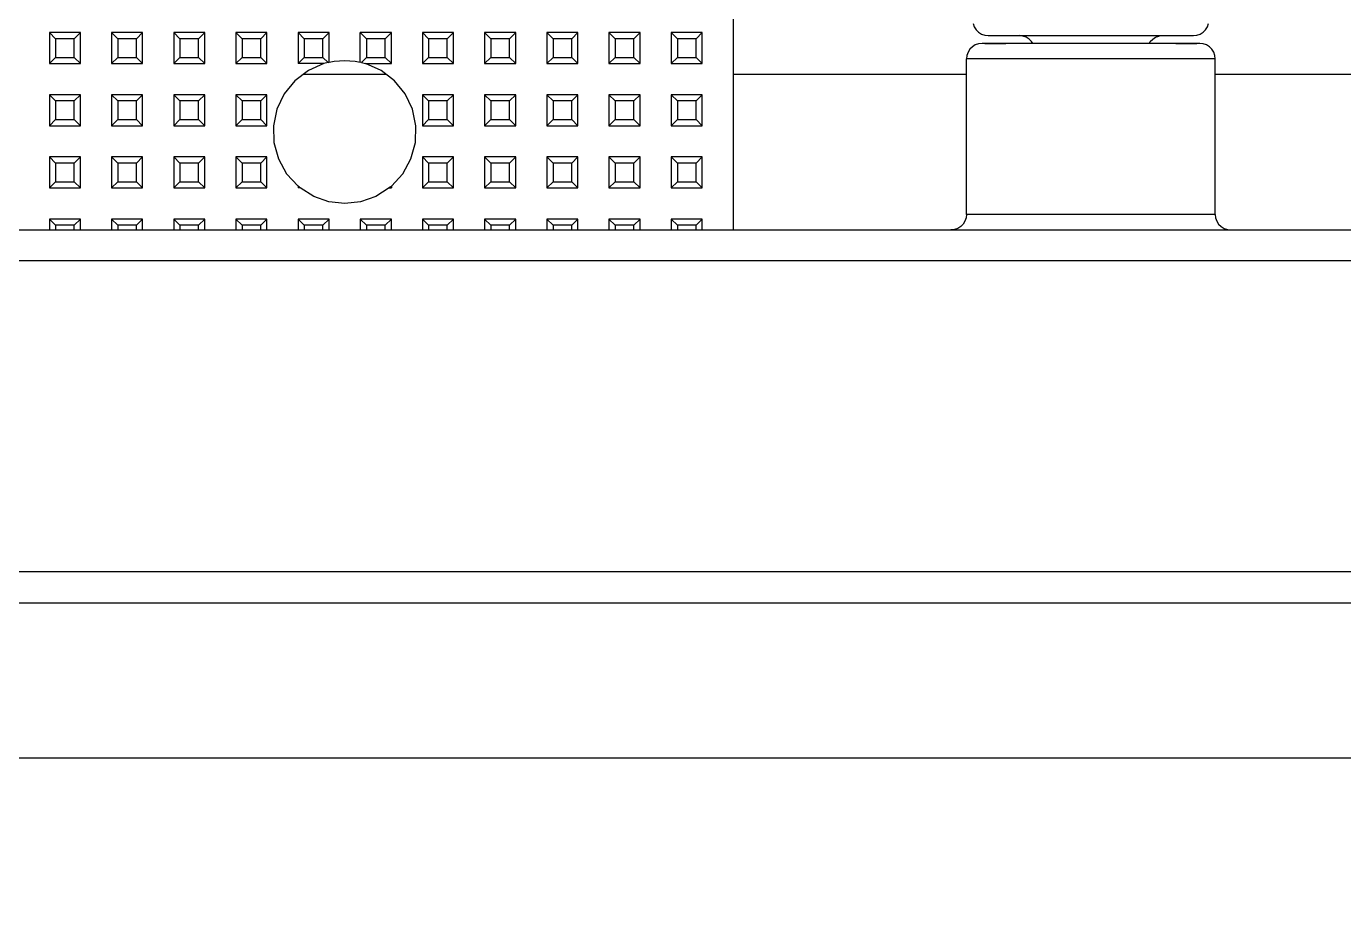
# Model space of a CAD drawing. Header units: millimetres. Extents: x 0 to 149, y 0 to 235.
# Drawn here: x 64.26 to 106.63, y 160.65 to 189.2 of the extents above; entities that cross this region are included whole.
import ezdxf

# ---------------------------------------------------------------- set-up
doc = ezdxf.new("R2010")
doc.units = ezdxf.units.MM

# ---------------------------------------------------------------- blocks, each defined once
blk = doc.blocks.new('CHINT_eff9f46a43ee547783ba41a7551f6a23_FACE_0')
at = {"color": 7, "linetype": 'CONTINUOUS', "true_color": 0x40d9ff}
for p, q in [((65.2, 188.8), (65, 189)), ((66, 189), (65, 189)), ((65, 189), (65, 188)), ((65.8, 188.8), (66, 189)), ((66, 188), (66, 189)), ((67.2, 188.8), (67, 189)), ((68, 189), (67, 189)), ((67, 189), (67, 188)), ((67.8, 188.8), (68, 189)), ((68, 188), (68, 189)), ((69.2, 188.8), (69, 189)), ((70, 189), (69, 189)), ((69, 189), (69, 188)), ((69.8, 188.8), (70, 189)), ((70, 188), (70, 189)), ((71.2, 188.8), (71, 189)), ((72, 189), (71, 189)), ((71, 189), (71, 188)), ((71.8, 188.8), (72, 189)), ((72, 188), (72, 189)), ((73.2, 188.8), (73, 189)), ((73, 189), (73, 188)), ((74, 189), (73, 189)), ((73.8, 188.8), (74, 189)), ((75.2, 188.8), (75, 189)), ((76, 189), (75, 189)), ((75.8, 188.8), (76, 189)), ((76, 188), (76, 189)), ((77.2, 188.8), (77, 189)), ((78, 189), (77, 189)), ((77, 189), (77, 188)), ((77.8, 188.8), (78, 189)), ((78, 188), (78, 189)), ((79.2, 188.8), (79, 189)), ((80, 189), (79, 189)), ((79, 189), (79, 188)), ((79.8, 188.8), (80, 189)), ((80, 188), (80, 189)), ((81.2, 188.8), (81, 189)), ((82, 189), (81, 189)), ((81, 189), (81, 188)), ((81.8, 188.8), (82, 189)), ((82, 188), (82, 189)), ((83.2, 188.8), (83, 189)), ((84, 189), (83, 189)), ((83, 189), (83, 188)), ((83.8, 188.8), (84, 189)), ((84, 188), (84, 189)), ((85.2, 188.8), (85, 189)), ((86, 189), (85, 189)), ((85, 189), (85, 188)), ((85.8, 188.8), (86, 189)), ((86, 188), (86, 189)), ((65.8, 188.8), (65.2, 188.8)), ((65.2, 188.8), (65.2, 188.2)), ((65.8, 188.2), (65.8, 188.8)), ((67.8, 188.8), (67.2, 188.8)), ((67.2, 188.8), (67.2, 188.2)), ((67.8, 188.2), (67.8, 188.8)), ((69.8, 188.8), (69.2, 188.8)), ((69.2, 188.8), (69.2, 188.2)), ((69.8, 188.2), (69.8, 188.8)), ((71.8, 188.8), (71.2, 188.8)), ((71.2, 188.8), (71.2, 188.2)), ((71.8, 188.2), (71.8, 188.8)), ((73.8, 188.8), (73.2, 188.8)), ((73.2, 188.8), (73.2, 188.2)), ((73.8, 188.2), (73.8, 188.8)), ((75.8, 188.8), (75.2, 188.8)), ((75.2, 188.8), (75.2, 188.2)), ((75.8, 188.2), (75.8, 188.8)), ((77.8, 188.8), (77.2, 188.8)), ((77.2, 188.8), (77.2, 188.2)), ((77.8, 188.2), (77.8, 188.8)), ((79.8, 188.8), (79.2, 188.8)), ((79.2, 188.8), (79.2, 188.2)), ((79.8, 188.2), (79.8, 188.8)), ((81.8, 188.8), (81.2, 188.8)), ((81.2, 188.8), (81.2, 188.2)), ((81.8, 188.2), (81.8, 188.8)), ((83.8, 188.8), (83.2, 188.8)), ((83.2, 188.8), (83.2, 188.2)), ((83.8, 188.2), (83.8, 188.8)), ((85.8, 188.8), (85.2, 188.8)), ((85.2, 188.8), (85.2, 188.2)), ((85.8, 188.2), (85.8, 188.8)), ((95.088, 188.65), (95.764, 188.65)), ((101.236, 188.65), (101.912, 188.65)), ((65.2, 188.2), (65, 188)), ((65.2, 188.2), (65.8, 188.2)), ((65.8, 188.2), (66, 188)), ((67.2, 188.2), (67, 188)), ((67.2, 188.2), (67.8, 188.2)), ((67.8, 188.2), (68, 188)), ((69.2, 188.2), (69, 188)), ((69.2, 188.2), (69.8, 188.2)), ((69.8, 188.2), (70, 188)), ((71.2, 188.2), (71, 188)), ((71.2, 188.2), (71.8, 188.2)), ((71.8, 188.2), (72, 188)), ((73.2, 188.2), (73, 188)), ((73.2, 188.2), (73.8, 188.2)), ((73.8, 188.2), (73.963, 188.037)), ((75.2, 188.2), (75.037, 188.037)), ((75.2, 188.2), (75.8, 188.2)), ((75.8, 188.2), (76, 188)), ((77.2, 188.2), (77, 188)), ((77.2, 188.2), (77.8, 188.2)), ((77.8, 188.2), (78, 188)), ((79.2, 188.2), (79, 188)), ((79.2, 188.2), (79.8, 188.2)), ((79.8, 188.2), (80, 188)), ((81.2, 188.2), (81, 188)), ((81.2, 188.2), (81.8, 188.2)), ((81.8, 188.2), (82, 188)), ((83.2, 188.2), (83, 188)), ((83.2, 188.2), (83.8, 188.2)), ((83.8, 188.2), (84, 188)), ((85.2, 188.2), (85, 188)), ((85.2, 188.2), (85.8, 188.2)), ((85.8, 188.2), (86, 188)), ((94.5, 183.15), (94.5, 188.15)), ((102.5, 183.15), (102.5, 188.15)), ((65, 188), (66, 188)), ((67, 188), (68, 188)), ((69, 188), (70, 188)), ((71, 188), (72, 188)), ((77, 188), (78, 188)), ((79, 188), (80, 188)), ((81, 188), (82, 188)), ((83, 188), (84, 188)), ((85, 188), (86, 188)), ((75.84, 187.65), (73.16, 187.65)), ((94.5, 187.65), (87, 187.65)), ((110, 187.65), (102.5, 187.65)), ((65.2, 186.8), (65, 187)), ((66, 187), (65, 187)), ((65, 187), (65, 186)), ((65.8, 186.8), (66, 187)), ((66, 186), (66, 187)), ((67.2, 186.8), (67, 187)), ((68, 187), (67, 187)), ((67, 187), (67, 186)), ((67.8, 186.8), (68, 187)), ((68, 186), (68, 187)), ((69.2, 186.8), (69, 187)), ((70, 187), (69, 187)), ((69, 187), (69, 186)), ((69.8, 186.8), (70, 187)), ((70, 186), (70, 187)), ((71.2, 186.8), (71, 187)), ((72, 187), (71, 187)), ((71, 187), (71, 186)), ((71.8, 186.8), (72, 187)), ((72, 186), (72, 187)), ((77.2, 186.8), (77, 187)), ((78, 187), (77, 187)), ((77, 187), (77, 186)), ((77.8, 186.8), (78, 187)), ((78, 186), (78, 187)), ((79.2, 186.8), (79, 187)), ((80, 187), (79, 187)), ((79, 187), (79, 186)), ((79.8, 186.8), (80, 187)), ((80, 186), (80, 187)), ((81.2, 186.8), (81, 187)), ((82, 187), (81, 187)), ((81, 187), (81, 186)), ((81.8, 186.8), (82, 187)), ((82, 186), (82, 187)), ((83.2, 186.8), (83, 187)), ((84, 187), (83, 187)), ((83, 187), (83, 186)), ((83.8, 186.8), (84, 187)), ((84, 186), (84, 187)), ((85.2, 186.8), (85, 187)), ((86, 187), (85, 187)), ((85, 187), (85, 186)), ((85.8, 186.8), (86, 187)), ((86, 186), (86, 187)), ((65.8, 186.8), (65.2, 186.8)), ((65.2, 186.8), (65.2, 186.2)), ((65.8, 186.2), (65.8, 186.8)), ((67.8, 186.8), (67.2, 186.8)), ((67.2, 186.8), (67.2, 186.2)), ((67.8, 186.2), (67.8, 186.8)), ((69.8, 186.8), (69.2, 186.8)), ((69.2, 186.8), (69.2, 186.2)), ((69.8, 186.2), (69.8, 186.8)), ((71.8, 186.8), (71.2, 186.8)), ((71.2, 186.8), (71.2, 186.2)), ((71.8, 186.2), (71.8, 186.8)), ((77.8, 186.8), (77.2, 186.8)), ((77.2, 186.8), (77.2, 186.2)), ((77.8, 186.2), (77.8, 186.8)), ((79.8, 186.8), (79.2, 186.8)), ((79.2, 186.8), (79.2, 186.2)), ((79.8, 186.2), (79.8, 186.8)), ((81.8, 186.8), (81.2, 186.8)), ((81.2, 186.8), (81.2, 186.2)), ((81.8, 186.2), (81.8, 186.8)), ((83.8, 186.8), (83.2, 186.8)), ((83.2, 186.8), (83.2, 186.2)), ((83.8, 186.2), (83.8, 186.8)), ((85.8, 186.8), (85.2, 186.8)), ((85.2, 186.8), (85.2, 186.2)), ((85.8, 186.2), (85.8, 186.8)), ((65.2, 186.2), (65, 186)), ((65.2, 186.2), (65.8, 186.2)), ((65.8, 186.2), (66, 186)), ((67.2, 186.2), (67, 186)), ((67.2, 186.2), (67.8, 186.2)), ((67.8, 186.2), (68, 186)), ((69.2, 186.2), (69, 186)), ((69.2, 186.2), (69.8, 186.2)), ((69.8, 186.2), (70, 186)), ((71.2, 186.2), (71, 186)), ((71.2, 186.2), (71.8, 186.2)), ((71.8, 186.2), (72, 186)), ((77.2, 186.2), (77, 186)), ((77.2, 186.2), (77.8, 186.2)), ((77.8, 186.2), (78, 186)), ((79.2, 186.2), (79, 186)), ((79.2, 186.2), (79.8, 186.2)), ((79.8, 186.2), (80, 186)), ((81.2, 186.2), (81, 186)), ((81.2, 186.2), (81.8, 186.2)), ((81.8, 186.2), (82, 186)), ((83.2, 186.2), (83, 186)), ((83.2, 186.2), (83.8, 186.2)), ((83.8, 186.2), (84, 186)), ((85.2, 186.2), (85, 186)), ((85.2, 186.2), (85.8, 186.2)), ((85.8, 186.2), (86, 186)), ((65, 186), (66, 186)), ((67, 186), (68, 186)), ((69, 186), (70, 186)), ((71, 186), (72, 186)), ((77, 186), (78, 186)), ((79, 186), (80, 186)), ((81, 186), (82, 186)), ((83, 186), (84, 186)), ((85, 186), (86, 186)), ((65.2, 184.8), (65, 185)), ((66, 185), (65, 185)), ((65, 185), (65, 184)), ((65.8, 184.8), (65.2, 184.8)), ((65.2, 184.8), (65.2, 184.2)), ((65.8, 184.8), (66, 185)), ((65.8, 184.2), (65.8, 184.8)), ((66, 184), (66, 185)), ((67.2, 184.8), (67, 185)), ((68, 185), (67, 185)), ((67, 185), (67, 184)), ((67.8, 184.8), (67.2, 184.8)), ((67.2, 184.8), (67.2, 184.2)), ((67.8, 184.8), (68, 185)), ((67.8, 184.2), (67.8, 184.8)), ((68, 184), (68, 185)), ((69.2, 184.8), (69, 185)), ((70, 185), (69, 185)), ((69, 185), (69, 184)), ((69.8, 184.8), (69.2, 184.8)), ((69.2, 184.8), (69.2, 184.2)), ((69.8, 184.8), (70, 185)), ((69.8, 184.2), (69.8, 184.8)), ((70, 184), (70, 185)), ((71.2, 184.8), (71, 185)), ((72, 185), (71, 185)), ((71, 185), (71, 184)), ((71.8, 184.8), (71.2, 184.8)), ((71.2, 184.8), (71.2, 184.2)), ((71.8, 184.8), (72, 185)), ((71.8, 184.2), (71.8, 184.8)), ((72, 184), (72, 185)), ((77.2, 184.8), (77, 185)), ((78, 185), (77, 185)), ((77, 185), (77, 184)), ((77.8, 184.8), (77.2, 184.8)), ((77.2, 184.8), (77.2, 184.2)), ((77.8, 184.8), (78, 185)), ((77.8, 184.2), (77.8, 184.8)), ((78, 184), (78, 185)), ((79.2, 184.8), (79, 185)), ((80, 185), (79, 185)), ((79, 185), (79, 184)), ((79.8, 184.8), (79.2, 184.8)), ((79.2, 184.8), (79.2, 184.2)), ((79.8, 184.8), (80, 185)), ((79.8, 184.2), (79.8, 184.8)), ((80, 184), (80, 185)), ((81.2, 184.8), (81, 185)), ((82, 185), (81, 185)), ((81, 185), (81, 184)), ((81.8, 184.8), (81.2, 184.8)), ((81.2, 184.8), (81.2, 184.2)), ((81.8, 184.8), (82, 185)), ((81.8, 184.2), (81.8, 184.8)), ((82, 184), (82, 185)), ((83.2, 184.8), (83, 185)), ((84, 185), (83, 185)), ((83, 185), (83, 184)), ((83.8, 184.8), (83.2, 184.8)), ((83.2, 184.8), (83.2, 184.2)), ((83.8, 184.8), (84, 185)), ((83.8, 184.2), (83.8, 184.8)), ((84, 184), (84, 185)), ((85.2, 184.8), (85, 185)), ((86, 185), (85, 185)), ((85, 185), (85, 184)), ((85.8, 184.8), (85.2, 184.8)), ((85.2, 184.8), (85.2, 184.2)), ((85.8, 184.8), (86, 185)), ((85.8, 184.2), (85.8, 184.8)), ((86, 184), (86, 185)), ((65.2, 184.2), (65, 184)), ((65, 184), (66, 184)), ((65.2, 184.2), (65.8, 184.2)), ((65.8, 184.2), (66, 184)), ((67.2, 184.2), (67, 184)), ((67, 184), (68, 184)), ((67.2, 184.2), (67.8, 184.2)), ((67.8, 184.2), (68, 184)), ((69.2, 184.2), (69, 184)), ((69, 184), (70, 184)), ((69.2, 184.2), (69.8, 184.2)), ((69.8, 184.2), (70, 184)), ((71.2, 184.2), (71, 184)), ((71, 184), (72, 184)), ((71.2, 184.2), (71.8, 184.2)), ((71.8, 184.2), (72, 184)), ((73.031, 184.031), (73, 184)), ((75.969, 184.031), (76, 184)), ((77.2, 184.2), (77, 184)), ((77, 184), (78, 184)), ((77.2, 184.2), (77.8, 184.2)), ((77.8, 184.2), (78, 184)), ((79.2, 184.2), (79, 184)), ((79, 184), (80, 184)), ((79.2, 184.2), (79.8, 184.2)), ((79.8, 184.2), (80, 184)), ((81.2, 184.2), (81, 184)), ((81, 184), (82, 184)), ((81.2, 184.2), (81.8, 184.2)), ((81.8, 184.2), (82, 184)), ((83.2, 184.2), (83, 184)), ((83, 184), (84, 184)), ((83.2, 184.2), (83.8, 184.2)), ((83.8, 184.2), (84, 184)), ((85.2, 184.2), (85, 184)), ((85, 184), (86, 184)), ((85.2, 184.2), (85.8, 184.2)), ((85.8, 184.2), (86, 184)), ((65.2, 182.8), (65, 183)), ((66, 183), (65, 183)), ((65, 183), (65, 182.65)), ((65.8, 182.8), (65.2, 182.8)), ((65.2, 182.8), (65.2, 182.65)), ((65.8, 182.8), (66, 183)), ((65.8, 182.65), (65.8, 182.8)), ((66, 182.65), (66, 183)), ((67.2, 182.8), (67, 183)), ((68, 183), (67, 183)), ((67, 183), (67, 182.65)), ((67.8, 182.8), (67.2, 182.8)), ((67.2, 182.8), (67.2, 182.65)), ((67.8, 182.8), (68, 183)), ((67.8, 182.65), (67.8, 182.8)), ((68, 182.65), (68, 183)), ((69.2, 182.8), (69, 183)), ((70, 183), (69, 183)), ((69, 183), (69, 182.65)), ((69.8, 182.8), (69.2, 182.8)), ((69.2, 182.8), (69.2, 182.65)), ((69.8, 182.8), (70, 183)), ((69.8, 182.65), (69.8, 182.8)), ((70, 182.65), (70, 183)), ((71.2, 182.8), (71, 183)), ((72, 183), (71, 183)), ((71, 183), (71, 182.65)), ((71.8, 182.8), (71.2, 182.8)), ((71.2, 182.8), (71.2, 182.65)), ((71.8, 182.8), (72, 183)), ((71.8, 182.65), (71.8, 182.8)), ((72, 182.65), (72, 183)), ((73.2, 182.8), (73, 183)), ((74, 183), (73, 183)), ((73, 183), (73, 182.65)), ((73.8, 182.8), (73.2, 182.8)), ((73.2, 182.8), (73.2, 182.65)), ((73.8, 182.8), (74, 183)), ((73.8, 182.65), (73.8, 182.8)), ((74, 182.65), (74, 183)), ((75.2, 182.8), (75, 183)), ((76, 183), (75, 183)), ((75, 183), (75, 182.65)), ((75.8, 182.8), (75.2, 182.8)), ((75.2, 182.8), (75.2, 182.65)), ((75.8, 182.8), (76, 183)), ((75.8, 182.65), (75.8, 182.8)), ((76, 182.65), (76, 183)), ((77.2, 182.8), (77, 183)), ((78, 183), (77, 183)), ((77, 183), (77, 182.65)), ((77.8, 182.8), (77.2, 182.8)), ((77.2, 182.8), (77.2, 182.65)), ((77.8, 182.8), (78, 183)), ((77.8, 182.65), (77.8, 182.8)), ((78, 182.65), (78, 183)), ((79.2, 182.8), (79, 183)), ((80, 183), (79, 183)), ((79, 183), (79, 182.65)), ((79.8, 182.8), (79.2, 182.8)), ((79.2, 182.8), (79.2, 182.65)), ((79.8, 182.8), (80, 183)), ((79.8, 182.65), (79.8, 182.8)), ((80, 182.65), (80, 183)), ((81.2, 182.8), (81, 183)), ((82, 183), (81, 183)), ((81, 183), (81, 182.65)), ((81.8, 182.8), (81.2, 182.8)), ((81.2, 182.8), (81.2, 182.65)), ((81.8, 182.8), (82, 183)), ((81.8, 182.65), (81.8, 182.8)), ((82, 182.65), (82, 183)), ((83.2, 182.8), (83, 183)), ((84, 183), (83, 183)), ((83, 183), (83, 182.65)), ((83.8, 182.8), (83.2, 182.8)), ((83.2, 182.8), (83.2, 182.65)), ((83.8, 182.8), (84, 183)), ((83.8, 182.65), (83.8, 182.8)), ((84, 182.65), (84, 183)), ((85.2, 182.8), (85, 183)), ((86, 183), (85, 183)), ((85, 183), (85, 182.65)), ((85.8, 182.8), (85.2, 182.8)), ((85.2, 182.8), (85.2, 182.65)), ((85.8, 182.8), (86, 183)), ((85.8, 182.65), (85.8, 182.8)), ((86, 182.65), (86, 183))]:
    blk.add_line(p, q, dxfattribs=at)
for points in [[(87, 182.65), (87, 211), (86, 212)], [(94.713, 189.289), (94.75, 189.183), (94.809, 189.088), (94.888, 189.009), (94.983, 188.95), (95.089, 188.913), (95.2, 188.9), (95.283, 188.9), (95.527, 188.9), (95.92, 188.9), (96.442, 188.9), (97.068, 188.9), (97.766, 188.9), (98.5, 188.9), (99.234, 188.9), (99.932, 188.9), (100.558, 188.9), (101.08, 188.9), (101.473, 188.9), (101.717, 188.9), (101.8, 188.9), (101.911, 188.913), (102.017, 188.95), (102.112, 189.009), (102.191, 189.088), (102.25, 189.183), (102.287, 189.289)], [(73.963, 188.037), (74, 188.045), (74, 189)], [(75.037, 188.037), (75, 188.045), (75, 189)], [(95.088, 188.65), (95, 188.65), (94.889, 188.637), (94.783, 188.6), (94.688, 188.541), (94.609, 188.462), (94.55, 188.367), (94.513, 188.261), (94.5, 188.15)], [(95.764, 188.65), (95.347, 188.65), (95.088, 188.65)], [(101.236, 188.65), (100.682, 188.65), (100.019, 188.65), (99.279, 188.65), (98.5, 188.65), (97.721, 188.65), (96.981, 188.65), (96.318, 188.65), (95.764, 188.65)], [(96.63, 188.65), (96.591, 188.712), (96.512, 188.791), (96.417, 188.85), (96.311, 188.887), (96.2, 188.9)], [(100.37, 188.65), (100.409, 188.712), (100.488, 188.791), (100.583, 188.85), (100.689, 188.887), (100.742, 188.9)], [(101.912, 188.65), (101.653, 188.65), (101.236, 188.65)], [(102.5, 188.15), (102.487, 188.261), (102.45, 188.367), (102.391, 188.462), (102.312, 188.541), (102.217, 188.6), (102.111, 188.637), (102, 188.65), (101.912, 188.65)], [(102.5, 188.15), (102.413, 188.15), (102.154, 188.15), (101.736, 188.15), (101.177, 188.15), (100.5, 188.15), (99.736, 188.15), (98.918, 188.15), (98.082, 188.15), (97.264, 188.15), (96.5, 188.15), (95.823, 188.15), (95.264, 188.15), (94.846, 188.15), (94.587, 188.15), (94.5, 188.15)], [(73.829, 188), (73.331, 187.781), (72.898, 187.45), (72.555, 187.028), (72.321, 186.536), (72.209, 186.004), (72.225, 185.459), (72.369, 184.934), (72.632, 184.458), (73, 184.056)], [(73.963, 188.037), (73.829, 188), (73, 188)], [(74, 188.045), (74.165, 188.075), (74.332, 188.094), (74.5, 188.1), (74.668, 188.094), (74.835, 188.075), (75, 188.045)], [(75.037, 188.037), (75.171, 188), (76, 188)], [(76, 184.056), (76.368, 184.458), (76.631, 184.934), (76.775, 185.459), (76.791, 186.004), (76.679, 186.536), (76.445, 187.028), (76.102, 187.45), (75.669, 187.781), (75.171, 188)], [(73.031, 184.031), (73, 184.056), (73, 184)], [(73.031, 184.031), (73.068, 184), (73, 184)], [(75.932, 184), (75.496, 183.727), (75.011, 183.557), (74.5, 183.5), (73.989, 183.557), (73.504, 183.727), (73.068, 184)], [(75.969, 184.031), (75.932, 184), (76, 184)], [(75.969, 184.031), (76, 184.056), (76, 184)], [(94.5, 183.15), (94.487, 183.039), (94.45, 182.933), (94.391, 182.838), (94.312, 182.759), (94.217, 182.7), (94.111, 182.663), (94, 182.65)], [(102.5, 183.15), (102.413, 183.15), (102.154, 183.15), (101.736, 183.15), (101.177, 183.15), (100.5, 183.15), (99.736, 183.15), (98.918, 183.15), (98.082, 183.15), (97.264, 183.15), (96.5, 183.15), (95.823, 183.15), (95.264, 183.15), (94.846, 183.15), (94.587, 183.15), (94.5, 183.15)], [(102.5, 183.15), (102.513, 183.039), (102.55, 182.933), (102.609, 182.838), (102.688, 182.759), (102.783, 182.7), (102.889, 182.663), (103, 182.65)], [(15, 182.65), (134, 182.65), (134, 181.65), (15, 181.65), (15, 182.65)], [(134, 171.65), (15, 171.65), (15, 170.65), (134, 170.65), (134, 171.65)], [(136, 165.65), (44.5, 165.65), (39.5, 160.65), (13, 160.65)]]:
    blk.add_lwpolyline(points, dxfattribs=at)
blk = doc.blocks.new('CHINT_eff9f46a43ee547783ba41a7551f6a23')
at = {"true_color": 0x40d9ff}
blk.add_blockref('CHINT_eff9f46a43ee547783ba41a7551f6a23_FACE_0', (0, 0), dxfattribs=at)

msp = doc.modelspace()

# ---------------------------------------------------------------- block references
at = {"true_color": 0x40d9ff}
msp.add_blockref('CHINT_eff9f46a43ee547783ba41a7551f6a23', (0, 0), dxfattribs=at)

doc.saveas('drawing.dxf')
